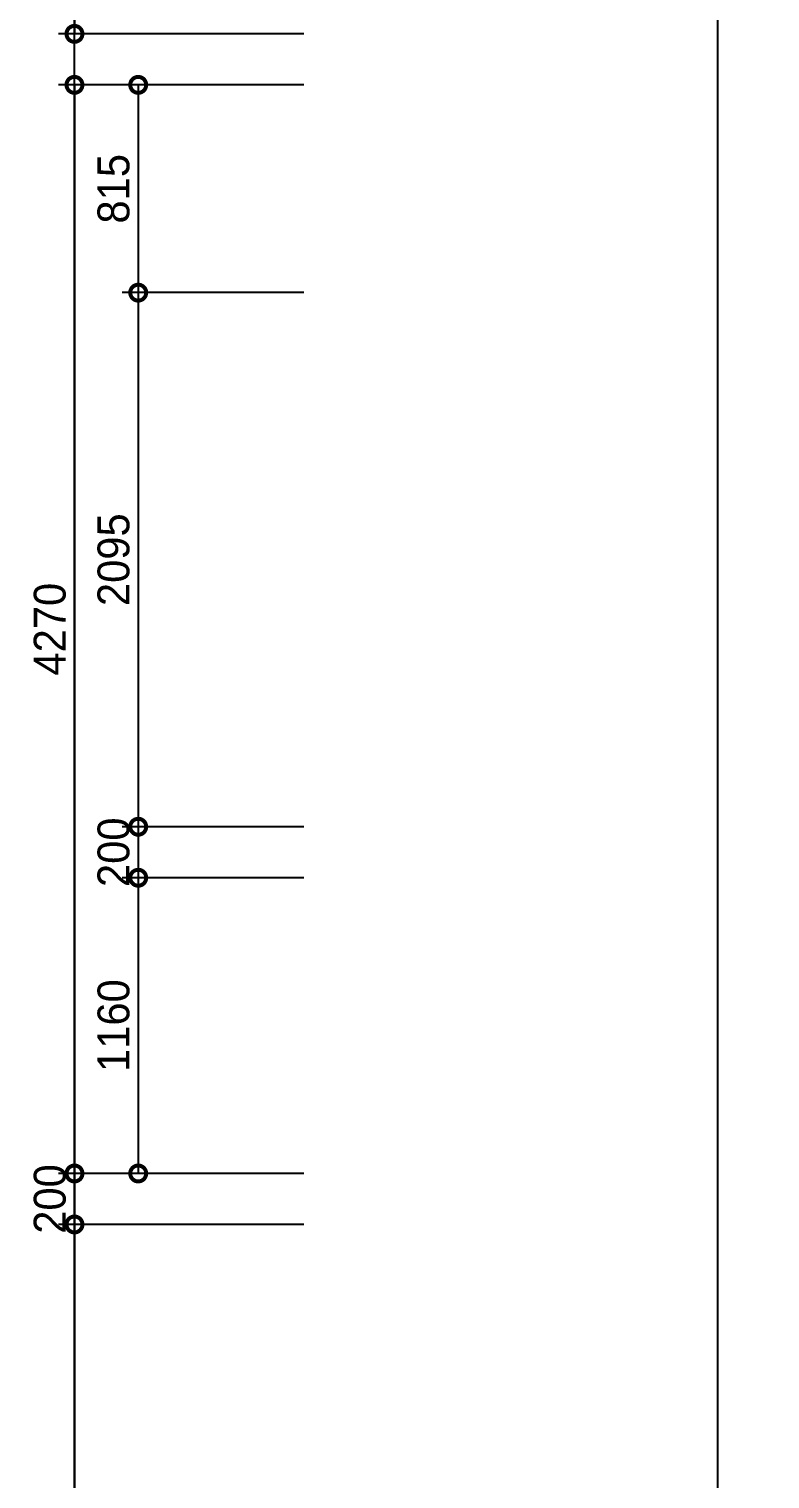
# Model space of a CAD drawing. Header units: inches. Extents: x 15866 to 103813, y -56635 to -28561.
# Drawn here: x 38438 to 41345, y -37621 to -31933 of the extents above; entities that cross this region are included whole.
import ezdxf
from ezdxf.enums import TextEntityAlignment as Align

# ---------------------------------------------------------------- set-up
doc = ezdxf.new("R2010")
doc.units = ezdxf.units.IN
doc.header["$LTSCALE"] = 50
doc.header["$MEASUREMENT"] = 0
for name, color, linetype in [('07-DIM WAL', 5, 'Continuous'), ('2-con', 2, 'Continuous'), ('F-SYM', 7, 'Continuous'), ('FORM(YOURNAME)-11', 1, 'Continuous')]:
    doc.layers.add(name, color=color, linetype=linetype)
doc.styles.add('YOURNAME', font='HY울릉도M.TTF')
doc.styles.add('스타일1', font='HY울릉도M.TTF')
doc.dimstyles.new('50', dxfattribs={"dimscale": 50, "dimtxt": 2.5, "dimasz": 2.5, "dimexe": 1.25, "dimexo": 2, "dimtad": 1, "dimdec": 0, "dimtxsty": '스타일1', "dimblk": 'DOTSMALL', "dimcen": 2.5, "dimclrd": 1, "dimclre": 1, "dimclrt": 2, "dimadec": 0, "dimazin": 0, "dimtfac": 1, "dimtdec": 0, "dimtix": 1, "dimtmove": 0, "dimatfit": 3, "dimldrblk": 'DOTSMALL', "dimfxl": 1.25, "dimarcsym": 0})

# ---------------------------------------------------------------- blocks, each defined once
blk = doc.blocks.new('FORM-PLAN')
at = {"layer": 'Defpoints', "color": 158}
blk.add_lwpolyline([(-69444, 53115), (-64, 53115), (-64, 1215), (-69444, 1215)], close=True, dxfattribs=at)
at = {"layer": 'FORM(YOURNAME)-11', "color": 3, "style": 'YOURNAME'}
for tag, height, p in [('1', 450, (9905, 18188)), ('2', 450, (9905, 17544)), ('3', 450, (9905, 16257)), ('4', 450, (9905, 14326)), ('5', 515, (9905, 12009)), ('6', 515, (9905, 9757)), ('7', 515, (9905, 7504)), ('8', 515, (9905, 5252)), ('9', 515, (9905, 2999)), ('10', 515, (5655, 811)), ('11', 515, (9905, 747)), ('12', 515, (5655, -1441)), ('13', 515, (9905, -1441))]:
    blk.add_attdef(tag, text='', height=height, dxfattribs=at).set_placement(p, align=Align.MIDDLE_RIGHT)
blk = doc.blocks.new('_DOTSMALL')
at = {"color": 0, "linetype": 'ByBlock', "const_width": 0.5}
blk.add_lwpolyline([(-0.0625, 0, 1), (0.0625, 0, 1)], format="xyb", close=True, dxfattribs=at)
blk = doc.blocks.new('*D67')
at = {"layer": '07-DIM WAL', "color": 1, "lineweight": -2, "transparency": 16777216}
for p, q in [((39516.5, -30752.6), (38554, -30752.6)), ((38616.5, -30752.6), (38616.5, -31952.6)), ((39516.5, -31952.6), (38554, -31952.6))]:
    blk.add_line(p, q, dxfattribs=at)
at = {"layer": 'Defpoints', "color": 0, "transparency": 16777216}
for p in [(39616.5, -30752.6), (38616.5, -31952.6), (39616.5, -31952.6)]:
    blk.add_point(p, dxfattribs=at)
at = {"layer": '07-DIM WAL', "color": 1, "lineweight": -2, "transparency": 16777216, "xscale": 125, "yscale": 125, "zscale": 125}
for p, rotation in [((38616.5, -30752.6), 90), ((38616.5, -31952.6), 270)]:
    blk.add_blockref('_DOTSMALL', p, dxfattribs=dict(at, rotation=rotation))
at = {"layer": '07-DIM WAL', "color": 2, "transparency": 16777216, "insert": (38520.2, -31352.6), "char_height": 125, "attachment_point": 5, "rotation": 90, "style": '스타일1'}
blk.add_mtext('1200', dxfattribs=at)
blk = doc.blocks.new('*D68')
at = {"layer": '07-DIM WAL', "color": 1, "lineweight": -2, "transparency": 16777216}
for p, q in [((39516.5, -32152.6), (38554, -32152.6)), ((38616.5, -32152.6), (38616.5, -36422.6)), ((39516.5, -36422.6), (38554, -36422.6))]:
    blk.add_line(p, q, dxfattribs=at)
at = {"layer": 'Defpoints', "color": 0, "transparency": 16777216}
for p in [(39616.5, -32152.6), (38616.5, -36422.6), (39616.5, -36422.6)]:
    blk.add_point(p, dxfattribs=at)
at = {"layer": '07-DIM WAL', "color": 1, "lineweight": -2, "transparency": 16777216, "xscale": 125, "yscale": 125, "zscale": 125}
for p, rotation in [((38616.5, -32152.6), 90), ((38616.5, -36422.6), 270)]:
    blk.add_blockref('_DOTSMALL', p, dxfattribs=dict(at, rotation=rotation))
at = {"layer": '07-DIM WAL', "color": 2, "transparency": 16777216, "insert": (38520.2, -34287.6), "char_height": 125, "attachment_point": 5, "rotation": 90, "style": '스타일1'}
blk.add_mtext('4270', dxfattribs=at)
blk = doc.blocks.new('*D69')
at = {"layer": '07-DIM WAL', "color": 1, "lineweight": -2, "transparency": 16777216}
for p, q in [((39516.5, -32152.6), (38804, -32152.6)), ((38866.5, -32152.6), (38866.5, -32967.6)), ((39516.5, -32967.6), (38804, -32967.6))]:
    blk.add_line(p, q, dxfattribs=at)
at = {"layer": 'Defpoints', "color": 0, "transparency": 16777216}
for p in [(39616.5, -32152.6), (38866.5, -32967.6), (39616.5, -32967.6)]:
    blk.add_point(p, dxfattribs=at)
at = {"layer": '07-DIM WAL', "color": 1, "lineweight": -2, "transparency": 16777216, "xscale": 125, "yscale": 125, "zscale": 125}
for p, rotation in [((38866.5, -32152.6), 90), ((38866.5, -32967.6), 270)]:
    blk.add_blockref('_DOTSMALL', p, dxfattribs=dict(at, rotation=rotation))
at = {"layer": '07-DIM WAL', "color": 2, "transparency": 16777216, "insert": (38770.2, -32560.1), "char_height": 125, "attachment_point": 5, "rotation": 90, "style": '스타일1'}
blk.add_mtext('815', dxfattribs=at)
blk = doc.blocks.new('*D70')
at = {"layer": '07-DIM WAL', "color": 1, "lineweight": -2, "transparency": 16777216}
for p, q in [((39516.5, -32967.6), (38804, -32967.6)), ((38866.5, -32967.6), (38866.5, -35062.6)), ((39516.5, -35062.6), (38804, -35062.6))]:
    blk.add_line(p, q, dxfattribs=at)
at = {"layer": 'Defpoints', "color": 0, "transparency": 16777216}
for p in [(39616.5, -32967.6), (38866.5, -35062.6), (39616.5, -35062.6)]:
    blk.add_point(p, dxfattribs=at)
at = {"layer": '07-DIM WAL', "color": 1, "lineweight": -2, "transparency": 16777216, "xscale": 125, "yscale": 125, "zscale": 125}
for p, rotation in [((38866.5, -32967.6), 90), ((38866.5, -35062.6), 270)]:
    blk.add_blockref('_DOTSMALL', p, dxfattribs=dict(at, rotation=rotation))
at = {"layer": '07-DIM WAL', "color": 2, "transparency": 16777216, "insert": (38770.2, -34015.1), "char_height": 125, "attachment_point": 5, "rotation": 90, "style": '스타일1'}
blk.add_mtext('2095', dxfattribs=at)
blk = doc.blocks.new('*D71')
at = {"layer": '07-DIM WAL', "color": 1, "lineweight": -2, "transparency": 16777216}
for p, q in [((38866.5, -34937.6), (38866.5, -35387.6)), ((39516.5, -35062.6), (38804, -35062.6)), ((39516.5, -35262.6), (38804, -35262.6))]:
    blk.add_line(p, q, dxfattribs=at)
at = {"layer": 'Defpoints', "color": 0, "transparency": 16777216}
for p in [(39616.5, -35062.6), (38866.5, -35262.6), (39616.5, -35262.6)]:
    blk.add_point(p, dxfattribs=at)
at = {"layer": '07-DIM WAL', "color": 1, "lineweight": -2, "transparency": 16777216, "xscale": 125, "yscale": 125, "zscale": 125}
for p, rotation in [((38866.5, -35062.6), 270), ((38866.5, -35262.6), 90)]:
    blk.add_blockref('_DOTSMALL', p, dxfattribs=dict(at, rotation=rotation))
at = {"layer": '07-DIM WAL', "color": 2, "transparency": 16777216, "insert": (38770.2, -35162.6), "char_height": 125, "attachment_point": 5, "rotation": 90, "style": '스타일1'}
blk.add_mtext('200', dxfattribs=at)
blk = doc.blocks.new('*D72')
at = {"layer": '07-DIM WAL', "color": 1, "lineweight": -2, "transparency": 16777216}
for p, q in [((39516.5, -35262.6), (38804, -35262.6)), ((38866.5, -35262.6), (38866.5, -36422.6)), ((39516.5, -36422.6), (38804, -36422.6))]:
    blk.add_line(p, q, dxfattribs=at)
at = {"layer": 'Defpoints', "color": 0, "transparency": 16777216}
for p in [(39616.5, -35262.6), (38866.5, -36422.6), (39616.5, -36422.6)]:
    blk.add_point(p, dxfattribs=at)
at = {"layer": '07-DIM WAL', "color": 1, "lineweight": -2, "transparency": 16777216, "xscale": 125, "yscale": 125, "zscale": 125}
for p, rotation in [((38866.5, -35262.6), 90), ((38866.5, -36422.6), 270)]:
    blk.add_blockref('_DOTSMALL', p, dxfattribs=dict(at, rotation=rotation))
at = {"layer": '07-DIM WAL', "color": 2, "transparency": 16777216, "insert": (38770.2, -35842.6), "char_height": 125, "attachment_point": 5, "rotation": 90, "style": '스타일1'}
blk.add_mtext('1160', dxfattribs=at)
blk = doc.blocks.new('*D73')
at = {"layer": '07-DIM WAL', "color": 1, "lineweight": -2, "transparency": 16777216}
for p, q in [((38616.5, -36297.6), (38616.5, -36747.6)), ((39516.5, -36422.6), (38554, -36422.6)), ((39516.5, -36622.6), (38554, -36622.6))]:
    blk.add_line(p, q, dxfattribs=at)
at = {"layer": 'Defpoints', "color": 0, "transparency": 16777216}
for p in [(39616.5, -36422.6), (38616.5, -36622.6), (39616.5, -36622.6)]:
    blk.add_point(p, dxfattribs=at)
at = {"layer": '07-DIM WAL', "color": 1, "lineweight": -2, "transparency": 16777216, "xscale": 125, "yscale": 125, "zscale": 125}
for p, rotation in [((38616.5, -36422.6), 270), ((38616.5, -36622.6), 90)]:
    blk.add_blockref('_DOTSMALL', p, dxfattribs=dict(at, rotation=rotation))
at = {"layer": '07-DIM WAL', "color": 2, "transparency": 16777216, "insert": (38520.2, -36522.6), "char_height": 125, "attachment_point": 5, "rotation": 90, "style": '스타일1'}
blk.add_mtext('200', dxfattribs=at)
blk = doc.blocks.new('*D74')
at = {"layer": '07-DIM WAL', "color": 1, "lineweight": -2, "transparency": 16777216}
for p, q in [((39516.5, -36622.6), (38554, -36622.6)), ((38616.5, -36622.6), (38616.5, -40202.6)), ((39516.5, -40202.6), (38554, -40202.6))]:
    blk.add_line(p, q, dxfattribs=at)
at = {"layer": 'Defpoints', "color": 0, "transparency": 16777216}
for p in [(39616.5, -36622.6), (38616.5, -40202.6), (39616.5, -40202.6)]:
    blk.add_point(p, dxfattribs=at)
at = {"layer": '07-DIM WAL', "color": 1, "lineweight": -2, "transparency": 16777216, "xscale": 125, "yscale": 125, "zscale": 125}
for p, rotation in [((38616.5, -36622.6), 90), ((38616.5, -40202.6), 270)]:
    blk.add_blockref('_DOTSMALL', p, dxfattribs=dict(at, rotation=rotation))
at = {"layer": '07-DIM WAL', "color": 2, "transparency": 16777216, "insert": (38520.2, -38412.6), "char_height": 125, "attachment_point": 5, "rotation": 90, "style": '스타일1'}
blk.add_mtext('3580', dxfattribs=at)
blk = doc.blocks.new('vudausewh')
at = {"layer": '2-con'}
blk.add_line((19639, -30697.6), (19639, -41674.6), dxfattribs=at)
blk = doc.blocks.new('cjswjdej')
blk.add_blockref('vudausewh', (21500, 0))

msp = doc.modelspace()

# ---------------------------------------------------------------- block references
msp.add_blockref('cjswjdej', (0, 0))
at = {"layer": 'F-SYM', "xscale": 0.2500000000000001, "yscale": 0.2500000000000001, "zscale": 0.2500000000000001}
msp.add_blockref('FORM-PLAN', (55977.5, -43089.9), dxfattribs=at)

# ---------------------------------------------------------------- dimensions: what is measured, and where the dimension line sits
at = {"layer": '07-DIM WAL'}
for base, p1, p2, picture, middle in [((38616.5, -31952.6), (39616.5, -30752.6), (39616.5, -31952.6), '*D67', (38520.2, -31352.6)), ((38616.5, -36422.6), (39616.5, -32152.6), (39616.5, -36422.6), '*D68', (38520.2, -34287.6)), ((38866.5, -32967.6), (39616.5, -32152.6), (39616.5, -32967.6), '*D69', (38770.2, -32560.1)), ((38866.5, -35062.6), (39616.5, -32967.6), (39616.5, -35062.6), '*D70', (38770.2, -34015.1)), ((38866.5, -35262.6), (39616.5, -35062.6), (39616.5, -35262.6), '*D71', (38770.2, -35162.6)), ((38866.5, -36422.6), (39616.5, -35262.6), (39616.5, -36422.6), '*D72', (38770.2, -35842.6)), ((38616.5, -36622.6), (39616.5, -36422.6), (39616.5, -36622.6), '*D73', (38520.2, -36522.6)), ((38616.5, -40202.6), (39616.5, -36622.6), (39616.5, -40202.6), '*D74', (38520.2, -38412.6))]:
    dim = msp.add_linear_dim(base=base, p1=p1, p2=p2, angle=90, dimstyle='50', dxfattribs=at)
    dim.commit()
    dim.dimension.update_dxf_attribs({"geometry": picture, "text_midpoint": middle})

doc.saveas('drawing.dxf')
